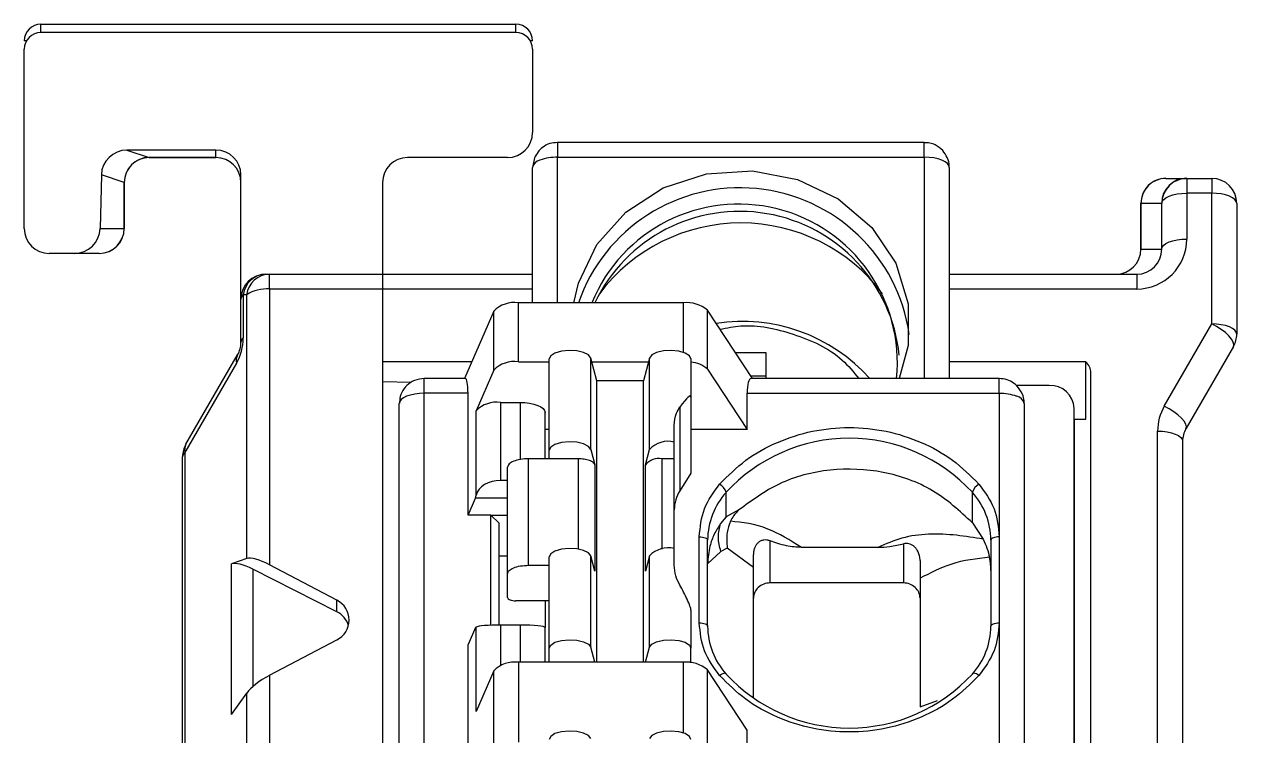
# Model space of a CAD drawing. Header units: millimetres. Extents: x 166 to 181, y 170 to 276.
# Drawn here: x 165.83 to 180.38, y 267.18 to 275.72 of the extents above; entities that cross this region are included whole.
import ezdxf

# ---------------------------------------------------------------- set-up
doc = ezdxf.new("R2010")
doc.units = ezdxf.units.MM

msp = doc.modelspace()

# ---------------------------------------------------------------- linework, layer by layer
at = {"color": 7, "linetype": 'Continuous', "lineweight": 25}
for p, q in [((166.029, 275.724), (171.729, 275.724)), ((171.729, 275.624), (166.029, 275.624)), ((165.829, 273.274), (165.829, 275.424)), ((171.929, 275.424), (171.929, 274.424)), ((176.629, 274.306), (172.229, 274.306)), ((168.129, 274.214), (167.06, 274.214)), ((167.06, 274.214), (167.328, 274.125)), ((167.328, 274.124), (168.129, 274.124)), ((168.129, 274.124), (167.329, 274.124)), ((168.129, 274.124), (168.129, 274.214)), ((168.129, 274.124), (168.129, 274.124)), ((171.629, 274.124), (170.429, 274.124)), ((172.229, 274.128), (176.629, 274.128)), ((171.951, 274.119), (171.929, 274.006)), ((171.929, 272.381), (171.929, 274.006)), ((176.929, 274.006), (176.929, 271.472)), ((166.754, 273.916), (166.739, 273.274)), ((167.028, 273.825), (166.754, 273.916)), ((168.429, 272.424), (168.429, 273.916)), ((179.529, 273.874), (179.778, 273.874)), ((179.778, 273.874), (179.779, 273.874)), ((179.779, 273.874), (179.779, 273.696)), ((179.779, 273.874), (180.079, 273.874)), ((180.079, 273.874), (180.079, 273.696)), ((167.028, 273.274), (167.028, 273.825)), ((167.029, 273.824), (167.029, 273.274)), ((170.129, 273.824), (170.129, 272.724)), ((179.779, 273.696), (179.779, 273.146)), ((180.079, 273.696), (179.779, 273.696)), ((180.079, 272.127), (180.079, 273.696)), ((179.229, 273.574), (179.229, 273.024)), ((179.478, 273.574), (179.229, 273.574)), ((179.229, 273.574), (179.229, 273.574)), ((179.229, 273.024), (179.229, 273.574)), ((179.478, 273.024), (179.478, 273.574)), ((179.479, 273.574), (179.478, 273.574)), ((179.479, 273.024), (179.479, 273.574)), ((180.379, 273.574), (180.379, 272.005)), ((166.739, 273.274), (167.028, 273.274)), ((167.028, 273.274), (167.029, 273.274)), ((166.432, 272.974), (166.129, 272.974)), ((166.729, 272.974), (166.432, 272.974)), ((179.229, 273.024), (179.478, 273.024)), ((179.229, 273.024), (179.229, 273.024)), ((179.478, 273.024), (179.479, 273.024)), ((168.729, 272.724), (168.77, 272.724)), ((168.77, 272.546), (168.77, 272.724)), ((168.77, 272.724), (170.129, 272.724)), ((170.129, 272.724), (171.929, 272.724)), ((170.129, 272.724), (170.129, 272.546)), ((176.929, 272.724), (179.179, 272.724)), ((179.179, 272.724), (179.179, 272.546)), ((168.77, 272.546), (168.77, 269.236)), ((170.129, 272.546), (168.77, 272.546)), ((170.129, 272.546), (170.129, 242.943)), ((168.429, 271.905), (168.429, 272.424)), ((168.457, 272.476), (168.457, 271.956)), ((168.498, 272.476), (168.457, 272.476)), ((168.498, 269.309), (168.498, 272.476)), ((171.758, 271.673), (171.758, 272.381)), ((173.738, 272.381), (171.758, 272.381)), ((171.463, 272.28), (171.112, 271.472)), ((171.463, 271.572), (171.463, 272.28)), ((174.027, 271.583), (174.027, 272.291)), ((174.567, 271.472), (174.027, 272.291)), ((179.509, 271.14), (180.079, 272.127)), ((180.338, 271.855), (179.769, 270.868)), ((168.376, 271.656), (167.757, 270.583)), ((167.769, 270.682), (168.388, 271.755)), ((171.199, 271.671), (170.129, 271.671)), ((171.758, 271.673), (172.129, 271.673)), ((172.129, 270.61), (172.129, 271.706)), ((172.627, 270.621), (172.627, 271.717)), ((172.698, 271.442), (172.627, 271.717)), ((172.639, 271.673), (173.319, 271.673)), ((173.33, 271.717), (173.259, 271.442)), ((173.33, 270.621), (173.33, 271.717)), ((173.829, 271.706), (173.829, 271.25)), ((174.362, 271.783), (174.729, 271.783)), ((174.729, 271.783), (174.729, 271.472)), ((178.568, 271.671), (176.929, 271.671)), ((178.568, 270.984), (178.568, 271.671)), ((171.463, 271.572), (171.251, 271.084)), ((174.027, 271.583), (174.504, 270.86)), ((178.629, 246.692), (178.629, 271.54)), ((170.129, 271.436), (170.476, 271.428)), ((171.122, 271.472), (170.629, 271.472)), ((170.629, 271.294), (170.629, 271.452)), ((172.698, 268.065), (172.698, 271.442)), ((173.259, 271.442), (172.698, 271.442)), ((173.259, 268.065), (173.259, 271.442)), ((174.729, 271.498), (174.55, 271.498)), ((177.529, 271.472), (174.551, 271.472)), ((178.129, 271.387), (177.737, 271.387)), ((170.629, 253.114), (170.629, 271.294)), ((171.154, 271.294), (170.629, 271.294)), ((171.154, 269.832), (171.154, 271.294)), ((173.829, 271.25), (173.829, 270.334)), ((174.504, 270.86), (174.504, 271.294)), ((174.504, 271.294), (177.529, 271.294)), ((177.529, 271.294), (177.529, 269.572)), ((170.329, 252.992), (170.329, 271.172)), ((171.251, 270.072), (171.251, 271.084)), ((171.546, 271.185), (171.779, 271.185)), ((171.546, 270.249), (171.546, 271.185)), ((173.696, 271.129), (173.696, 270.124)), ((177.829, 271.172), (177.829, 252.992)), ((178.429, 246.692), (178.429, 271.113)), ((172.079, 270.508), (172.079, 271.063)), ((178.429, 270.985), (178.568, 270.984)), ((172.129, 270.86), (172.079, 270.86)), ((173.629, 270.71), (173.629, 270.91)), ((174.504, 270.86), (173.829, 270.86)), ((173.629, 270.508), (173.629, 270.71)), ((179.729, 270.718), (179.729, 246.392)), ((167.729, 242.175), (167.729, 270.532)), ((167.757, 270.583), (167.757, 242.226)), ((171.879, 269.229), (171.879, 270.508)), ((172.129, 270.508), (171.879, 270.508)), ((172.129, 270.508), (172.129, 270.61)), ((172.476, 270.508), (172.129, 270.508)), ((172.627, 270.621), (172.675, 270.435)), ((173.282, 270.435), (173.33, 270.621)), ((173.629, 270.508), (173.481, 270.508)), ((173.629, 269.431), (173.629, 270.508)), ((171.629, 269.128), (171.629, 270.407)), ((172.675, 270.435), (172.675, 269.157)), ((173.282, 269.157), (173.282, 270.435)), ((171.629, 270.249), (171.546, 270.249)), ((173.829, 270.334), (173.696, 270.124)), ((171.242, 270.035), (171.251, 270.072)), ((174.251, 269.811), (174.251, 270.106)), ((177.206, 269.74), (177.206, 270.106)), ((171.154, 269.832), (171.242, 270.035)), ((171.629, 270.035), (171.242, 270.035)), ((171.429, 269.832), (171.154, 269.832)), ((171.429, 268.51), (171.429, 269.832)), ((171.529, 269.735), (171.429, 269.832)), ((171.429, 269.832), (171.629, 269.832)), ((174.251, 269.811), (174.185, 269.731)), ((174.405, 269.894), (174.251, 269.811)), ((171.529, 268.513), (171.529, 269.735)), ((177.206, 269.74), (177.335, 269.544)), ((173.929, 268.539), (173.929, 269.572)), ((174.029, 268.498), (174.029, 269.531)), ((174.779, 269.018), (174.779, 269.523)), ((176.379, 269.488), (176.379, 269.018)), ((177.429, 269.531), (177.429, 268.498)), ((177.529, 269.572), (177.529, 268.539)), ((171.529, 269.345), (171.629, 269.345)), ((172.129, 268.235), (172.129, 269.331)), ((172.627, 268.245), (172.627, 269.342)), ((172.675, 269.157), (172.627, 269.342)), ((173.33, 269.342), (173.282, 269.157)), ((173.33, 268.245), (173.33, 269.342)), ((173.629, 269.23), (173.629, 269.431)), ((174.187, 269.396), (174.029, 269.248)), ((174.265, 269.434), (174.187, 269.396)), ((174.579, 269.204), (174.265, 269.434)), ((176.072, 269.445), (175.154, 269.445)), ((168.498, 269.309), (168.316, 269.247)), ((168.316, 267.44), (168.316, 269.247)), ((169.579, 268.672), (168.572, 269.182)), ((169.579, 268.81), (168.77, 269.236)), ((171.879, 269.229), (172.129, 269.229)), ((174.029, 269.248), (174.029, 269.247)), ((174.579, 267.633), (174.579, 269.204)), ((171.629, 268.843), (171.629, 269.128)), ((176.579, 269.074), (176.579, 267.532)), ((176.379, 269.018), (174.779, 269.018)), ((169.579, 268.672), (169.579, 268.81)), ((172.129, 268.802), (171.729, 268.802)), ((172.079, 268.802), (172.079, 268.482)), ((173.829, 268.692), (173.829, 268.235)), ((171.242, 268.482), (171.154, 268.279)), ((171.251, 268.488), (171.242, 268.482)), ((171.251, 267.476), (171.251, 268.488)), ((171.546, 268.513), (171.779, 268.513)), ((172.079, 268.065), (172.079, 268.482)), ((177.529, 268.539), (177.529, 265.004)), ((168.77, 267.909), (169.579, 268.335)), ((171.154, 265.264), (171.154, 268.279)), ((172.129, 268.065), (172.129, 268.235)), ((172.674, 268.065), (172.627, 268.245)), ((173.283, 268.065), (173.33, 268.245)), ((173.829, 268.059), (173.829, 268.235)), ((173.738, 268.065), (171.758, 268.065)), ((171.758, 268.065), (171.758, 267.105)), ((168.77, 267.909), (168.77, 242.943)), ((171.463, 267.964), (171.251, 267.476)), ((171.463, 267.005), (171.463, 267.964)), ((174.027, 267.015), (174.027, 267.974)), ((174.504, 267.251), (174.027, 267.974)), ((168.316, 267.44), (168.498, 267.695)), ((168.498, 242.873), (168.498, 267.695)), ((174.504, 266.292), (174.504, 267.251))]:
    msp.add_line(p, q, dxfattribs=at)
at = {"color": 8, "linetype": 'Continuous', "lineweight": 25}
for p, q in [((166.029, 275.624), (166.029, 275.724)), ((171.729, 275.624), (171.729, 275.724)), ((165.855, 275.524), (165.829, 275.524)), ((171.929, 275.524), (171.902, 275.524)), ((172.229, 274.306), (172.229, 274.128)), ((176.629, 274.128), (176.629, 274.306)), ((172.229, 272.381), (172.229, 274.128)), ((176.629, 274.128), (176.629, 271.472)), ((171.929, 272.546), (170.129, 272.546)), ((179.179, 272.546), (176.929, 272.546)), ((173.738, 271.785), (173.738, 272.381)), ((170.629, 271.452), (170.629, 271.472)), ((177.529, 271.294), (177.529, 271.472)), ((171.779, 271.185), (171.779, 270.499)), ((178.432, 266.884), (178.432, 270.985)), ((179.429, 246.692), (179.429, 270.84)), ((172.476, 270.508), (172.476, 269.425)), ((173.481, 270.508), (173.481, 269.425)), ((168.572, 269.182), (168.572, 267.774)), ((171.546, 268.029), (171.546, 268.513)), ((171.779, 268.513), (171.779, 268.065)), ((173.738, 267.217), (173.738, 268.065)), ((176.579, 267.532), (176.789, 267.608))]:
    msp.add_line(p, q, dxfattribs=at)
at = {"color": 7, "linetype": 'Continuous', "lineweight": 25, "flags": 128}
for points in [[(176.929, 274.006), (176.923, 274.03), (176.906, 274.053), (176.878, 274.074), (176.841, 274.092), (176.795, 274.107), (176.743, 274.119), (176.687, 274.126), (176.629, 274.128)], [(172.424, 272.381), (172.479, 272.617), (172.698, 273.079), (173.047, 273.47), (173.497, 273.761), (174.017, 273.929), (174.567, 273.964), (175.107, 273.861), (175.596, 273.63), (176, 273.286), (176.286, 272.855), (176.435, 272.37), (176.435, 271.866), (176.326, 271.472)], [(179.479, 273.574), (179.484, 273.598), (179.502, 273.621), (179.529, 273.642), (179.567, 273.661), (179.612, 273.676), (179.664, 273.687), (179.72, 273.694), (179.779, 273.696)], [(180.379, 273.574), (180.373, 273.598), (180.356, 273.621), (180.328, 273.642), (180.291, 273.661), (180.245, 273.676), (180.193, 273.687), (180.137, 273.694), (180.079, 273.696)], [(179.479, 273.024), (179.484, 273.048), (179.502, 273.071), (179.529, 273.092), (179.567, 273.111), (179.612, 273.126), (179.664, 273.137), (179.72, 273.144), (179.779, 273.146)], [(180.338, 271.855), (180.344, 271.879), (180.336, 271.909), (180.316, 271.945), (180.285, 271.983), (180.243, 272.022), (180.193, 272.06), (180.137, 272.096), (180.079, 272.127)], [(180.379, 272.005), (180.373, 272.029), (180.356, 272.051), (180.328, 272.073), (180.291, 272.091), (180.245, 272.106), (180.193, 272.118), (180.137, 272.124), (180.079, 272.127)], [(172.627, 271.717), (172.6, 271.754), (172.541, 271.784), (172.459, 271.803), (172.366, 271.808), (172.274, 271.799), (172.197, 271.776), (172.146, 271.744), (172.129, 271.706)], [(173.829, 271.706), (173.811, 271.744), (173.76, 271.776), (173.683, 271.799), (173.592, 271.808), (173.498, 271.803), (173.416, 271.784), (173.358, 271.754), (173.33, 271.717)], [(170.629, 271.294), (170.57, 271.291), (170.514, 271.284), (170.462, 271.273), (170.417, 271.258), (170.379, 271.239), (170.352, 271.218), (170.334, 271.195), (170.329, 271.172)], [(171.779, 271.185), (171.837, 271.183), (171.893, 271.176), (171.945, 271.164), (171.991, 271.149), (172.028, 271.131), (172.056, 271.11), (172.073, 271.087), (172.079, 271.063)], [(179.769, 270.868), (179.774, 270.892), (179.767, 270.923), (179.747, 270.958), (179.715, 270.996), (179.673, 271.035), (179.623, 271.073), (179.567, 271.109), (179.509, 271.14)], [(179.429, 270.84), (179.487, 270.838), (179.543, 270.831), (179.595, 270.82), (179.641, 270.804), (179.678, 270.786), (179.706, 270.765), (179.723, 270.742), (179.729, 270.718)], [(172.627, 270.621), (172.6, 270.657), (172.541, 270.687), (172.459, 270.706), (172.366, 270.712), (172.274, 270.702), (172.197, 270.68), (172.146, 270.648), (172.129, 270.61)], [(173.929, 269.572), (173.948, 269.571), (173.967, 269.569), (173.984, 269.565), (173.999, 269.56), (174.012, 269.554), (174.021, 269.547), (174.027, 269.539), (174.029, 269.531)], [(177.529, 269.572), (177.509, 269.571), (177.49, 269.569), (177.473, 269.565), (177.458, 269.56), (177.446, 269.554), (177.436, 269.547), (177.431, 269.539), (177.429, 269.531)], [(172.627, 269.342), (172.6, 269.378), (172.541, 269.408), (172.459, 269.427), (172.366, 269.433), (172.274, 269.423), (172.197, 269.401), (172.146, 269.369), (172.129, 269.331)], [(171.629, 268.843), (171.631, 268.835), (171.636, 268.827), (171.646, 268.82), (171.658, 268.814), (171.673, 268.809), (171.69, 268.805), (171.709, 268.803), (171.729, 268.802)], [(173.929, 268.539), (173.948, 268.538), (173.967, 268.535), (173.984, 268.532), (173.999, 268.527), (174.012, 268.521), (174.021, 268.513), (174.027, 268.506), (174.029, 268.498)], [(177.429, 268.498), (177.431, 268.506), (177.436, 268.513), (177.446, 268.521), (177.458, 268.527), (177.473, 268.532), (177.49, 268.535), (177.509, 268.538), (177.529, 268.539)], [(172.129, 268.235), (172.146, 268.272), (172.197, 268.305), (172.274, 268.327), (172.366, 268.336), (172.459, 268.331), (172.541, 268.312), (172.6, 268.282), (172.627, 268.245)], [(173.33, 268.245), (173.358, 268.282), (173.416, 268.312), (173.498, 268.331), (173.592, 268.336), (173.683, 268.327), (173.76, 268.305), (173.811, 268.272), (173.829, 268.235)], [(174.173, 267.907), (174.188, 267.917), (174.203, 267.926), (174.216, 267.932), (174.228, 267.936), (174.238, 267.937), (174.245, 267.935), (174.249, 267.931), (174.251, 267.924)], [(177.284, 267.907), (177.269, 267.917), (177.254, 267.926), (177.241, 267.932), (177.229, 267.936), (177.22, 267.937), (177.212, 267.935), (177.208, 267.931), (177.206, 267.924)], [(172.627, 267.149), (172.6, 267.186), (172.541, 267.216), (172.459, 267.235), (172.366, 267.24), (172.274, 267.231), (172.197, 267.209), (172.146, 267.176), (172.129, 267.139)], [(173.829, 267.139), (173.811, 267.176), (173.76, 267.209), (173.683, 267.231), (173.592, 267.24), (173.498, 267.235), (173.416, 267.216), (173.358, 267.186), (173.33, 267.149)]]:
    msp.add_lwpolyline(points, dxfattribs=at)
at = {"color": 7, "linetype": 'Continuous', "lineweight": 25}
for centre, radius, start, end in [((166.029, 275.524), 0.2, 90, 180), ((171.729, 275.524), 0.2, 0, 90), ((166.029, 275.424), 0.2, 90, 180), ((171.729, 275.424), 0.2, 0, 90), ((171.629, 274.424), 0.3, 270, 0), ((167.328, 273.825), 0.3, 90.0885, 179.9755), ((167.329, 273.824), 0.3, 90.0334, 179.977), ((167.329, 273.824), 0.3, 90.0004, 180.0011), ((167.329, 273.824), 0.3, 90, 180), ((168.129, 273.824), 0.3, 0.0044, 90.0031), ((168.129, 273.824), 0.3, 0, 90), ((170.429, 273.824), 0.3, 90, 180), ((172.218, 273.545), 0.583, 88.9368, 110.1882), ((172.041, 273.979), 0.116, 102.2706, 166.6855), ((179.529, 273.575), 0.3, 90.0358, 180.036), ((179.529, 273.574), 0.3, 90, 180), ((179.778, 273.575), 0.3, 90.0359, 180.0359), ((179.779, 273.574), 0.3, 90, 180), ((180.079, 273.574), 0.3, 0, 90), ((174.418, 271.709), 2.052, 8.1503, 160.8702), ((174.403, 271.662), 1.903, 354.2464, 157.8028), ((174.414, 271.553), 1.925, 5.9352, 154.5224), ((166.129, 273.274), 0.3, 180, 270), ((166.728, 273.274), 0.3, 270.0358, 0.0352), ((166.729, 273.274), 0.3, 270, 0), ((174.429, 271.217), 2.122, 36.8392, 143.1608), ((179.179, 273.146), 0.6, 270, 0), ((178.929, 273.024), 0.3, 270.0359, 0.0352), ((178.929, 273.024), 0.3, 270, 0), ((179.179, 273.024), 0.3, 270, 0), ((168.729, 272.424), 0.3, 90, 180), ((168.738, 272.441), 0.284, 91.9548, 172.8819), ((168.779, 272.441), 0.284, 91.9547, 172.882), ((168.741, 272.099), 0.449, 86.2874, 122.7665), ((168.499, 272.42), 0.0705, 126.7994, 176.0162), ((171.71, 272.039), 0.345, 81.9702, 135.7186), ((173.779, 272.004), 0.379, 49.0563, 96.2777), ((174.443, 270.102), 2.055, 41.8121, 98.7298), ((167.857, 271.956), 0.6, 330, 0), ((168.499, 271.9), 0.0705, 126.8014, 176.0142), ((180.079, 272.005), 0.3, 330, 0), ((168.129, 271.905), 0.3, 330, 0), ((168.508, 271.69), 0.136, 151.6196, 194.3819), ((171.71, 271.331), 0.345, 81.9732, 135.7156), ((173.822, 271.376), 0.291, 45.1553, 88.6765), ((178.453, 271.538), 0.176, 0.5434, 49.2892), ((178.141, 271.1), 0.288, 2.7034, 92.4699), ((177.539, 270.71), 0.583, 69.8116, 91.0614), ((177.716, 271.145), 0.116, 13.3103, 77.7336), ((171.498, 270.843), 0.345, 81.971, 135.7165), ((180.029, 270.84), 0.6, 150, 180), ((180.029, 270.718), 0.3, 150, 180), ((168.029, 270.532), 0.3, 150, 180), ((167.889, 270.617), 0.136, 151.6176, 194.3833), ((173.555, 270.412), 0.306, 76.0486, 137.1486), ((175.729, 268.746), 2.008, 42.6222, 137.3778), ((167.799, 270.527), 0.0705, 126.7982, 176.0166), ((173.445, 270.298), 0.213, 80.2903, 139.9379), ((174.078, 270.049), 0.182, 18.2916, 58.5293), ((177.379, 270.049), 0.182, 121.4706, 161.7085), ((174.056, 269.894), 0.427, 147.4718, 179.8346), ((174.895, 269.526), 0.866, 138.0302, 179.6556), ((176.562, 269.526), 0.866, 0.3444, 41.9698), ((173.555, 269.133), 0.306, 76.0464, 137.1495), ((169.464, 268.572), 0.264, 295.8504, 64.1496), ((174.895, 268.503), 0.866, 180.3442, 221.9701), ((176.562, 268.503), 0.866, 318.0299, 359.6558), ((171.71, 267.723), 0.345, 81.9702, 135.7186), ((173.779, 267.688), 0.379, 49.0571, 96.2768), ((175.729, 269.284), 2.008, 222.6222, 317.3778)]:
    msp.add_arc(centre, radius, start, end, dxfattribs=at)
for centre, major_axis, ratio, start_param, end_param in [((167.054, 273.916), (0.251, 0.168), 0.977299, 0.969709, 2.539673), ((166.729, 274.124), (0.6, 0), 0.016667, 0.024993, 0.049958), ((168.129, 273.916), (0.3, 0), 0.992772, 0, 1.570796), ((166.729, 273.824), (0.3, 0), 0.033333, 0.024993, 0.049958), ((166.439, 273.274), (0.222, 0.207), 0.977964, 3.949458, 5.520254), ((171.101, 271.172), (0.022, 0.3), 0.160237, 5.143064, 6.294981), ((174.584, 271.172), (-0.035, 0.3), 0.241732, 6.255191, 7.407108), ((173.579, 270.854), (0.246, 0.407), 0.11225, 6.099179, 7.183134), ((171.546, 270.035), (0.3, 0), 0.711252, 1.570796, 2.96706), ((168.77, 269.114), (0.295, -0.178), 0.308575, 1.754803, 2.889267), ((176.429, 268.759), (0.839, 0.839), 0.649408, 5.707227, 5.889967), ((168.588, 269.052), (0.295, -0.178), 0.308575, 1.807163, 2.889267), ((169.429, 268.432), (0.298, 0.038), 0.911077, 0.132426, 0.931898), ((171.546, 268.482), (0.3, 0), 0.102221, 1.570796, 2.96706), ((171.779, 268.482), (0.3, 0), 0.102221, 0, 1.570796), ((168.77, 267.786), (0.295, 0.178), 0.308575, 1.38679, 2.521254)]:
    msp.add_ellipse(centre, major_axis=major_axis, ratio=ratio, start_param=start_param, end_param=end_param, dxfattribs=at)
for points, knots in [([(172.229, 274.304), (172.197, 274.302), (172.131, 274.298), (172.051, 274.252), (171.988, 274.192), (171.964, 274.144), (171.951, 274.119)], [0, 0, 0, 0, 0.265815, 0.552546, 0.76129, 1, 1, 1, 1]), ([(176.85, 274.208), (176.821, 274.234), (176.776, 274.273), (176.696, 274.302), (176.652, 274.302), (176.629, 274.302)], [0, 0, 0, 0, 0.46084, 0.724681, 1, 1, 1, 1]), ([(176.927, 274.009), (176.927, 274.013), (176.933, 274.051), (176.91, 274.126), (176.87, 274.181), (176.85, 274.208)], [0, 0, 0, 0, 0.05585, 0.534307, 1, 1, 1, 1]), ([(174.177, 272.063), (174.261, 272.079), (174.553, 272.137), (175.077, 272.02), (175.582, 271.795), (175.78, 271.549), (175.842, 271.472)], [0, 0, 0, 0, 0.135315, 0.47321, 0.833246, 1, 1, 1, 1]), ([(170.629, 271.472), (170.589, 271.467), (170.529, 271.46), (170.447, 271.415), (170.383, 271.353), (170.335, 271.264), (170.333, 271.2), (170.332, 271.171)], [0, 0, 0, 0, 0.2500115, 0.3809983, 0.5919991, 0.8196647, 1, 1, 1, 1]), ([(177.807, 271.285), (177.788, 271.32), (177.76, 271.37), (177.693, 271.425), (177.623, 271.463), (177.561, 271.468), (177.529, 271.471)], [0, 0, 0, 0, 0.333958, 0.481623, 0.729028, 1, 1, 1, 1]), ([(177.827, 271.174), (177.827, 271.183), (177.829, 271.221), (177.816, 271.258), (177.807, 271.285)], [0, 0, 0, 0, 0.255949, 1, 1, 1, 1]), ([(173.629, 270.91), (173.633, 270.96), (173.641, 271.041), (173.681, 271.105), (173.696, 271.129)], [0, 0, 0, 0, 0.617975, 1, 1, 1, 1]), ([(174.173, 270.204), (174.274, 270.304), (174.475, 270.505), (174.861, 270.717), (175.283, 270.853), (175.729, 270.897), (176.175, 270.853), (176.596, 270.717), (176.982, 270.505), (177.184, 270.304), (177.284, 270.204)], [0, 0, 0, 0, 0.125038, 0.249996, 0.374921, 0.499998, 0.624923, 0.75, 0.874886, 1, 1, 1, 1]), ([(171.879, 270.508), (171.846, 270.507), (171.78, 270.504), (171.698, 270.48), (171.64, 270.447), (171.632, 270.42), (171.629, 270.407)], [0, 0, 0, 0, 0.25, 0.500003, 0.750007, 1, 1, 1, 1]), ([(172.675, 270.435), (172.67, 270.445), (172.66, 270.465), (172.613, 270.489), (172.55, 270.505), (172.501, 270.507), (172.476, 270.508)], [0, 0, 0, 0, 0.249986, 0.499992, 0.749994, 1, 1, 1, 1]), ([(177.206, 269.74), (177.056, 269.879), (176.755, 270.159), (176.142, 270.375), (175.497, 270.403), (174.881, 270.245), (174.56, 270.008), (174.405, 269.894)], [0, 0, 0, 0, 0.203015, 0.406031, 0.609046, 0.812062, 1, 1, 1, 1]), ([(173.929, 269.572), (173.94, 269.687), (173.962, 269.917), (174.103, 270.108), (174.173, 270.204)], [0, 0, 0, 0, 0.4999993, 1, 1, 1, 1]), ([(177.284, 270.204), (177.355, 270.108), (177.495, 269.917), (177.518, 269.687), (177.529, 269.572)], [0, 0, 0, 0, 0.500001, 1, 1, 1, 1]), ([(174.302, 269.759), (174.287, 269.714), (174.251, 269.609), (174.26, 269.497), (174.265, 269.434)], [0, 0, 0, 0, 0.426299, 1, 1, 1, 1]), ([(174.405, 269.894), (174.382, 269.872), (174.341, 269.833), (174.314, 269.781), (174.302, 269.759)], [0, 0, 0, 0, 0.561434, 1, 1, 1, 1]), ([(175.154, 269.445), (175.019, 269.529), (174.721, 269.714), (174.45, 269.743), (174.302, 269.759)], [0, 0, 0, 0, 0.454923, 1, 1, 1, 1]), ([(174.185, 269.731), (174.158, 269.689), (174.104, 269.604), (174.044, 269.441), (174.034, 269.319), (174.029, 269.248)], [0, 0, 0, 0, 0.291488, 0.582974, 1, 1, 1, 1]), ([(174.187, 269.396), (174.173, 269.453), (174.144, 269.569), (174.171, 269.677), (174.185, 269.731)], [0, 0, 0, 0, 0.500001, 1, 1, 1, 1]), ([(177.335, 269.544), (177.125, 269.578), (176.823, 269.627), (176.367, 269.573), (176.167, 269.486), (176.072, 269.445)], [0, 0, 0, 0, 0.5440403, 0.7836083, 1, 1, 1, 1]), ([(174.779, 269.523), (174.766, 269.527), (174.742, 269.534), (174.704, 269.534), (174.668, 269.524), (174.637, 269.504), (174.612, 269.477), (174.593, 269.443), (174.581, 269.403), (174.579, 269.374), (174.579, 269.359)], [0, 0, 0, 0, 0.147567, 0.282074, 0.406614, 0.525061, 0.635418, 0.749618, 0.870372, 1, 1, 1, 1]), ([(175.154, 269.445), (175.124, 269.446), (175.062, 269.448), (174.928, 269.471), (174.841, 269.501), (174.779, 269.523)], [0, 0, 0, 0, 0.206678, 0.436287, 1, 1, 1, 1]), ([(176.072, 269.445), (176.121, 269.447), (176.23, 269.453), (176.326, 269.475), (176.379, 269.488)], [0, 0, 0, 0, 0.444238, 1, 1, 1, 1]), ([(176.579, 269.286), (176.578, 269.305), (176.575, 269.34), (176.558, 269.389), (176.535, 269.427), (176.508, 269.457), (176.477, 269.478), (176.444, 269.49), (176.41, 269.494), (176.389, 269.49), (176.379, 269.488)], [0, 0, 0, 0, 0.1706869, 0.3221622, 0.4551542, 0.5708077, 0.6815244, 0.7875031, 0.8924087, 1, 1, 1, 1]), ([(177.335, 269.544), (177.351, 269.507), (177.385, 269.431), (177.403, 269.361), (177.412, 269.325)], [0, 0, 0, 0, 0.487871, 1, 1, 1, 1]), ([(174.579, 269.204), (174.579, 269.228), (174.579, 269.278), (174.579, 269.332), (174.579, 269.359)], [0, 0, 0, 0, 0.483996, 1, 1, 1, 1]), ([(177.412, 269.325), (177.258, 269.308), (176.983, 269.28), (176.702, 269.137), (176.579, 269.074)], [0, 0, 0, 0, 0.561036, 1, 1, 1, 1]), ([(171.629, 269.128), (171.632, 269.141), (171.64, 269.168), (171.698, 269.201), (171.78, 269.225), (171.846, 269.228), (171.879, 269.229)], [0, 0, 0, 0, 0.250005, 0.500005, 0.750004, 1, 1, 1, 1]), ([(173.696, 268.992), (173.677, 269.029), (173.638, 269.107), (173.632, 269.188), (173.629, 269.23)], [0, 0, 0, 0, 0.482082, 1, 1, 1, 1]), ([(176.579, 269.286), (176.579, 269.248), (176.579, 269.176), (176.579, 269.107), (176.579, 269.074)], [0, 0, 0, 0, 0.513036, 1, 1, 1, 1]), ([(173.829, 268.692), (173.828, 268.698), (173.827, 268.71), (173.814, 268.753), (173.773, 268.849), (173.726, 268.935), (173.696, 268.992)], [0, 0, 0, 0, 0.102341, 0.212853, 0.476858, 1, 1, 1, 1]), ([(174.779, 269.018), (174.752, 269.015), (174.7, 269.01), (174.634, 268.967), (174.588, 268.907), (174.582, 268.859), (174.579, 268.835)], [0, 0, 0, 0, 0.2499989, 0.4999934, 0.7499942, 1, 1, 1, 1]), ([(176.579, 268.835), (176.576, 268.859), (176.57, 268.907), (176.523, 268.967), (176.457, 269.01), (176.405, 269.015), (176.379, 269.018)], [0, 0, 0, 0, 0.250006, 0.500007, 0.750001, 1, 1, 1, 1]), ([(174.173, 267.907), (174.103, 268.003), (173.962, 268.194), (173.94, 268.424), (173.929, 268.539)], [0, 0, 0, 0, 0.5000007, 1, 1, 1, 1]), ([(177.529, 268.539), (177.518, 268.424), (177.495, 268.194), (177.355, 268.003), (177.284, 267.907)], [0, 0, 0, 0, 0.499999, 1, 1, 1, 1]), ([(177.284, 267.907), (177.184, 267.807), (176.982, 267.606), (176.597, 267.394), (176.175, 267.257), (175.729, 267.214), (175.283, 267.257), (174.861, 267.394), (174.475, 267.606), (174.274, 267.807), (174.173, 267.907)], [0, 0, 0, 0, 0.125038, 0.249996, 0.374921, 0.499998, 0.624923, 0.75, 0.874886, 1, 1, 1, 1])]:
    msp.add_open_spline(points, degree=3, knots=knots, dxfattribs=at)
for points in [[(167.328, 274.124), (167.329, 274.124), (167.329, 274.124), (167.329, 274.124)], [(167.029, 273.824), (167.029, 273.824), (167.029, 273.824), (167.029, 273.824)]]:
    msp.add_open_spline(points, degree=3, dxfattribs=at)

doc.saveas('drawing.dxf')
